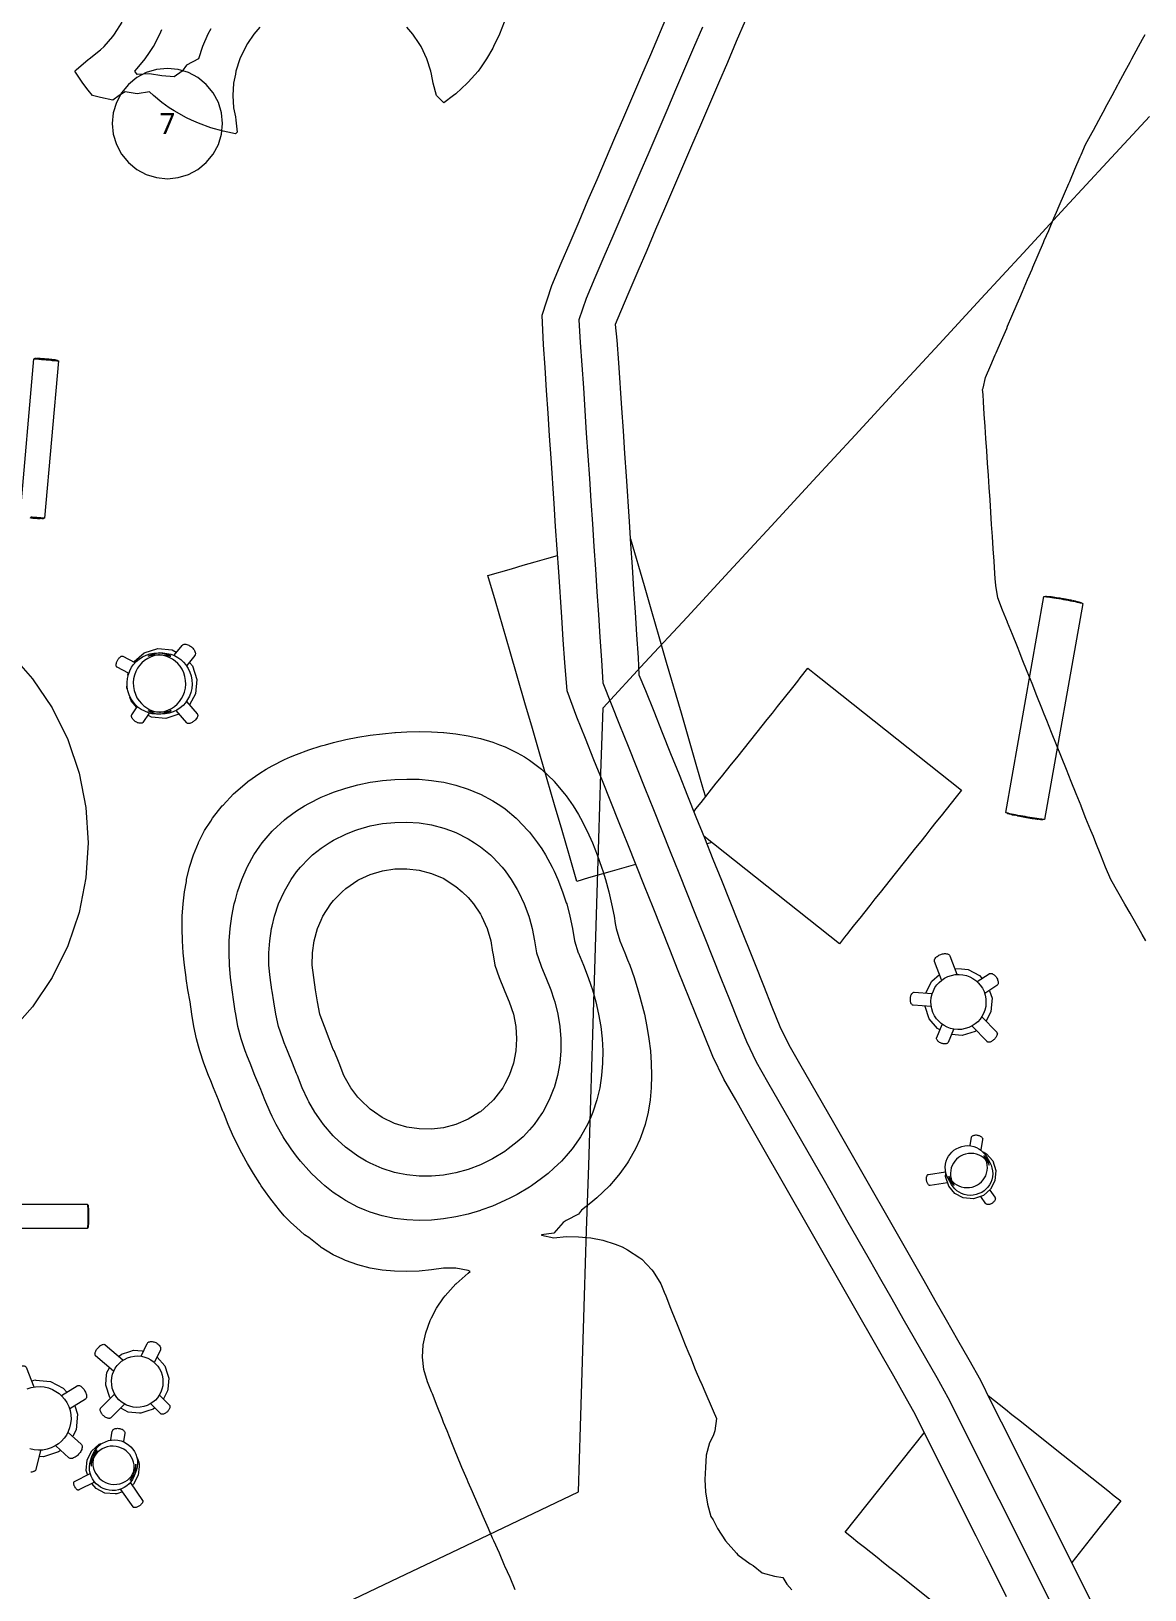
# Model space of a CAD drawing. Header units: millimetres. Extents: x -100577 to 287200, y -212120 to 238461.
# Drawn here: x 59227 to 68313, y 3505 to 16229 of the extents above; entities that cross this region are included whole.
import ezdxf

# ---------------------------------------------------------------- set-up
doc = ezdxf.new("R2010")
doc.units = ezdxf.units.MM
for name, color, linetype, lineweight in [('10_見えがかり', 7, 'Continuous', 13), ('30_敷地・外構', 8, 'Continuous', 9), ('41_通り芯の符号', 1, 'Continuous', 13)]:
    doc.layers.add(name, color=color, linetype=linetype, lineweight=lineweight)
doc.styles.add('JP', font='NotoSansCJKjp-Regular.otf')

msp = doc.modelspace()

# ---------------------------------------------------------------- linework, layer by layer
at = {"layer": '10_見えがかり'}
for points in [[(67185, 3447), (67102, 3613), (67019, 3779), (66936, 3944), (66853, 4110), (66770, 4276), (66687, 4442), (66604, 4608), (66521, 4774), (66442, 4934), (66355, 5089), (66264, 5249), (66172, 5410), (65343, 6860), (65251, 7021), (65067, 7343), (64975, 7505), (64878, 7674), (64788, 7859), (64714, 8042), (64645, 8214), (64507, 8558), (64439, 8731), (64370, 8903), (64301, 9075), (64232, 9248), (64163, 9420), (64094, 9592), (64025, 9765), (63887, 10109), (63818, 10281), (63749, 10454), (63680, 10628), (63599, 10845), (63580, 11075), (63568, 11261), (63556, 11446), (63531, 11816), (63519, 12001), (63506, 12186), (63494, 12372), (63469, 12742), (63457, 12927), (63445, 13112), (63432, 13297), (63420, 13483), (63408, 13668), (63397, 13911), (63474, 14153), (63551, 14335), (63624, 14505), (63697, 14676), (63770, 14846), (63844, 15017), (63990, 15358), (64063, 15528), (64209, 15870), (64282, 16040), (64428, 16381)], [(65053, 16315), (64980, 16145), (64907, 15974), (64834, 15804), (64761, 15633), (64687, 15463), (64614, 15292), (64541, 15122), (64468, 14951), (64395, 14780), (64322, 14610), (64249, 14439), (64176, 14269), (64103, 14098), (64034, 13938), (63992, 13834), (64006, 13708), (64019, 13522), (64043, 13152), (64056, 12967), (64068, 12782), (64081, 12597), (64105, 12226), (64118, 12041), (64130, 11856), (64142, 11671), (64155, 11486), (64167, 11300), (64179, 11115), (64185, 10975), (64238, 10847), (64307, 10677), (64375, 10504), (64444, 10332), (64513, 10160), (64582, 9987), (64651, 9815), (64720, 9643), (64789, 9470), (64858, 9298), (64927, 9126), (64996, 8954), (65133, 8609), (65202, 8437), (65271, 8264), (65336, 8103), (65408, 7955), (65496, 7802), (65680, 7480), (65772, 7319), (66509, 6030), (66601, 5869), (66693, 5708), (66785, 5546), (66877, 5384), (66972, 5215), (67058, 5043), (67141, 4877), (67224, 4711), (67307, 4545), (67390, 4379), (67473, 4213), (67556, 4047), (67639, 3881), (67722, 3715), (67805, 3549), (67888, 3383)], [(59137, 12270), (59249, 13555), (59250, 13555), (59252, 13555), (59256, 13555), (59262, 13554)], [(59262, 13554), (59270, 13554), (59279, 13553), (59289, 13552), (59300, 13551), (59312, 13550), (59325, 13549), (59337, 13548), (59349, 13547), (59361, 13546), (59373, 13545), (59386, 13544), (59398, 13542), (59409, 13541), (59419, 13541), (59428, 13540), (59436, 13539), (59442, 13538), (59446, 13538), (59448, 13538), (59449, 13538), (59336, 12253), (59335, 12253), (59333, 12253), (59329, 12253), (59323, 12254), (59316, 12254), (59307, 12255), (59297, 12256), (59285, 12257), (59273, 12258), (59261, 12259), (59248, 12260), (59236, 12261), (59224, 12262)], [(59258, 13557), (59258, 13559), (59258, 13559), (59261, 13559)], [(59261, 13559), (59264, 13559), (59269, 13559), (59276, 13558), (59285, 13557), (59294, 13557), (59305, 13556), (59316, 13555), (59327, 13554), (59338, 13553), (59349, 13552), (59360, 13551), (59372, 13550), (59383, 13549), (59394, 13548), (59405, 13547), (59414, 13546), (59423, 13545), (59429, 13545), (59435, 13544), (59438, 13544), (59440, 13543), (59441, 13543), (59441, 13541)], [(59277, 13560), (59277, 13561), (59279, 13561), (59282, 13560), (59286, 13560), (59291, 13560), (59298, 13559), (59306, 13558), (59314, 13558), (59323, 13557), (59332, 13556), (59341, 13555), (59350, 13555), (59358, 13554), (59368, 13553), (59377, 13552), (59385, 13551), (59394, 13551), (59401, 13550), (59408, 13549), (59413, 13549), (59418, 13549), (59421, 13548), (59422, 13548), (59422, 13547)], [(59301, 12249), (59301, 12248), (59299, 12248), (59297, 12248), (59293, 12248), (59288, 12249), (59282, 12249), (59275, 12250), (59268, 12250), (59260, 12251), (59252, 12252), (59244, 12252), (59236, 12253), (59228, 12254), (59220, 12255)], [(59328, 12251), (59328, 12248), (59327, 12248), (59325, 12249), (59321, 12249), (59316, 12249), (59309, 12250), (59301, 12250), (59291, 12251), (59281, 12252), (59270, 12253), (59258, 12254), (59247, 12255), (59236, 12256), (59225, 12257)], [(64117, 12086), (64228, 11703), (64288, 11495), (64348, 11287), (64409, 11079), (64529, 10663), (64590, 10455), (64650, 10246), (64710, 10038), (64728, 9979)], [(64158, 9427), (64063, 9399), (63966, 9372), (63774, 9316), (63678, 9288), (63618, 9496), (63558, 9704), (63497, 9912), (63377, 10328), (63316, 10537), (63256, 10745), (63135, 11161), (63015, 11577), (62954, 11785), (63146, 11841)], [(63146, 11841), (63242, 11869), (63339, 11897), (63435, 11924), (63520, 11949)], [(67511, 11612), (67523, 11610), (67537, 11608), (67554, 11606), (67572, 11603), (67591, 11600), (67611, 11597), (67630, 11594), (67649, 11590), (67668, 11587), (67687, 11583), (67707, 11580), (67726, 11576), (67744, 11572), (67760, 11569), (67774, 11566), (67786, 11563), (67795, 11561), (67801, 11559), (67805, 11558), (67806, 11557), (67495, 9794), (67493, 9794), (67490, 9794), (67483, 9794), (67474, 9795), (67462, 9797), (67448, 9798), (67431, 9801), (67413, 9804), (67394, 9807), (67375, 9810), (67355, 9813), (67336, 9817), (67317, 9820), (67298, 9823), (67278, 9827), (67259, 9831), (67241, 9834), (67225, 9838), (67211, 9841), (67199, 9844), (67190, 9846), (67184, 9848), (67181, 9849), (67180, 9850), (67490, 11613), (67492, 11613), (67495, 11613), (67502, 11613), (67511, 11612)], [(67504, 11614), (67504, 11615), (67505, 11616), (67509, 11616), (67514, 11615), (67523, 11615)], [(67523, 11615), (67534, 11613), (67547, 11611), (67562, 11609), (67579, 11607), (67596, 11604), (67614, 11601), (67632, 11598), (67650, 11595), (67667, 11592), (67685, 11588), (67703, 11585), (67721, 11582), (67737, 11578), (67752, 11575), (67765, 11572), (67776, 11570), (67784, 11568), (67790, 11566), (67793, 11565), (67794, 11564), (67794, 11563)], [(67537, 11614), (67538, 11614), (67545, 11613)], [(67545, 11613), (67554, 11612), (67565, 11611), (67578, 11609), (67592, 11607), (67606, 11604), (67621, 11602), (67636, 11599), (67650, 11597), (67665, 11594), (67679, 11592), (67694, 11589), (67709, 11586), (67717, 11584)], [(67728, 11582), (67735, 11581), (67745, 11578), (67750, 11577)], [(60393, 11134), (60458, 11215), (60461, 11218), (60465, 11221), (60471, 11223), (60476, 11224), (60483, 11224), (60490, 11224), (60498, 11222), (60505, 11219), (60513, 11216), (60520, 11212), (60527, 11208), (60534, 11203), (60540, 11198), (60546, 11192), (60551, 11185), (60556, 11179), (60560, 11172), (60563, 11165), (60566, 11158), (60567, 11151), (60567, 11145), (60566, 11140), (60564, 11135), (60562, 11131), (60496, 11050)], [(59920, 11057), (59921, 11063), (59922, 11068), (59924, 11075), (59926, 11080), (59928, 11086), (59931, 11092), (59934, 11097), (59937, 11102), (59941, 11108), (59945, 11112), (59949, 11117), (59953, 11120), (59958, 11123), (59962, 11126), (59965, 11127), (59969, 11127), (59972, 11127), (59974, 11126), (60073, 11075)], [(60063, 11060), (60083, 11083), (60107, 11103), (60134, 11121), (60164, 11136), (60196, 11146), (60229, 11152), (60263, 11154), (60300, 11154), (60333, 11150), (60366, 11143), (60396, 11131), (60423, 11116), (60448, 11099), (60470, 11078), (60490, 11055), (60508, 11027), (60522, 10997), (60533, 10965), (60539, 10931), (60540, 10897), (60537, 10863), (60529, 10830), (60518, 10800), (60503, 10772), (60486, 10747), (60466, 10725), (60442, 10704), (60415, 10687), (60385, 10672), (60353, 10661), (60319, 10655), (60285, 10654), (60249, 10654), (60215, 10657), (60183, 10665), (60153, 10677), (60125, 10692), (60101, 10709), (60079, 10729), (60059, 10753), (60041, 10780), (60026, 10810), (60016, 10843), (60010, 10877), (60009, 10911), (60012, 10945), (60020, 10978), (60031, 11008), (60046, 11036), (60063, 11060)], [(60325, 11128), (60294, 11136), (60273, 11138), (60267, 11137), (60236, 11132), (60206, 11122), (60178, 11108), (60152, 11091), (60130, 11072), (60111, 11051), (60095, 11028), (60081, 11002), (60070, 10973), (60063, 10943), (60060, 10911), (60061, 10878), (60067, 10846), (60077, 10816), (60090, 10788), (60107, 10762), (60126, 10740), (60147, 10721), (60170, 10704), (60196, 10690), (60224, 10679), (60254, 10672), (60275, 10670), (60281, 10670), (60313, 10676), (60343, 10686), (60371, 10700), (60396, 10716), (60419, 10736), (60437, 10757), (60454, 10780), (60468, 10806), (60478, 10834), (60486, 10865), (60489, 10897), (60487, 10929), (60482, 10961), (60472, 10992), (60458, 11020), (60442, 11046), (60423, 11068), (60402, 11087), (60379, 11103), (60353, 11117), (60325, 11128)], [(60066, 11081), (60068, 11083), (60149, 11153), (60260, 11189)], [(60329, 11143), (60297, 11150), (60274, 11153), (60266, 11152), (60232, 11146), (60200, 11136), (60181, 11126), (60181, 11126), (60199, 11132), (60231, 11137), (60263, 11139), (60299, 11139), (60331, 11136), (60361, 11128), (60367, 11126), (60367, 11127), (60359, 11131), (60329, 11143)], [(60260, 11189), (60376, 11179), (60411, 11160)], [(60518, 11074), (60542, 11047), (60578, 10936), (60568, 10820), (60520, 10730)], [(60021, 10988), (59928, 11036), (59926, 11038), (59924, 11040), (59922, 11043), (59921, 11047), (59920, 11052), (59920, 11057)], [(60016, 10972), (60018, 10987), (60018, 10988)], [(64817, 10089), (64859, 10141), (64900, 10193), (64942, 10245), (64983, 10297), (65149, 10506), (65191, 10558), (65232, 10610), (65274, 10662), (65315, 10715), (65440, 10871), (65481, 10923), (65502, 10949), (65564, 11028), (65617, 10986), (65669, 10945), (66817, 10032), (66775, 9979), (66734, 9927), (66692, 9875), (66651, 9823), (66609, 9771), (66568, 9719), (66526, 9666), (66485, 9614), (66443, 9562), (66402, 9510), (66360, 9458), (66277, 9353), (66236, 9301), (66194, 9249), (66153, 9197), (66111, 9145), (66070, 9092), (66028, 9040), (65987, 8988), (65945, 8936), (65904, 8884), (65890, 8866), (65862, 8832), (65821, 8779), (64716, 9658)], [(60011, 10858), (60007, 10871), (60008, 10881)], [(60088, 10709), (60043, 10761), (60033, 10792)], [(60047, 10628), (60046, 10633), (60045, 10638), (60045, 10642), (60046, 10646), (60048, 10649), (60093, 10714)], [(60495, 10757), (60582, 10656), (60584, 10653), (60585, 10650), (60586, 10646), (60586, 10641), (60585, 10636), (60583, 10631), (60580, 10625), (60576, 10619), (60572, 10614), (60567, 10608), (60563, 10603), (60558, 10598), (60552, 10594), (60547, 10590), (60541, 10586), (60535, 10583), (60528, 10580), (60522, 10578), (60517, 10577), (60511, 10577), (60507, 10577), (60503, 10578), (60500, 10580), (60497, 10582), (60410, 10682)], [(60190, 10661), (60137, 10586), (60135, 10584), (60132, 10581), (60128, 10580), (60124, 10579), (60119, 10579), (60113, 10579), (60107, 10580), (60100, 10582), (60094, 10584), (60088, 10587), (60082, 10591), (60076, 10594), (60071, 10598), (60066, 10603), (60061, 10607), (60057, 10613), (60053, 10618), (60049, 10623), (60047, 10628)], [(60433, 10654), (60325, 10618), (60209, 10629), (60180, 10644)], [(60189, 10677), (60219, 10665), (60252, 10657), (60275, 10655), (60283, 10655), (60316, 10661), (60349, 10672), (60368, 10681), (60367, 10682), (60349, 10676), (60318, 10670), (60286, 10669), (60249, 10669), (60218, 10672), (60187, 10679), (60182, 10681), (60182, 10681), (60189, 10677)], [(64635, 9860), (64651, 9880), (64693, 9932), (64817, 10089)], [(67481, 9792), (67481, 9792), (67480, 9791), (67477, 9791), (67471, 9791), (67462, 9792), (67451, 9794), (67438, 9795), (67423, 9798), (67406, 9800), (67389, 9803), (67371, 9806), (67353, 9809), (67335, 9812), (67318, 9815), (67300, 9818), (67282, 9822), (67265, 9825), (67248, 9828), (67233, 9832), (67220, 9834), (67209, 9837), (67201, 9839), (67195, 9841), (67192, 9842), (67191, 9843), (67192, 9844)], [(67255, 9825), (67253, 9826), (67242, 9828), (67233, 9830), (67227, 9832), (67226, 9832)], [(67383, 9802), (67378, 9803), (67364, 9805), (67349, 9808), (67335, 9810), (67321, 9813), (67307, 9815), (67292, 9818), (67278, 9821), (67274, 9822)], [(67443, 9794), (67437, 9794), (67429, 9795), (67418, 9797), (67406, 9798), (67393, 9800)], [(64777, 9607), (64741, 9596)], [(66655, 8484), (66598, 8635), (66597, 8639), (66597, 8644), (66598, 8649), (66600, 8655), (66603, 8660), (66608, 8666), (66613, 8671), (66619, 8676), (66626, 8681), (66633, 8685), (66640, 8689), (66648, 8692), (66655, 8695), (66663, 8697), (66671, 8698), (66679, 8699), (66687, 8699), (66695, 8698), (66702, 8697), (66708, 8695), (66713, 8692), (66717, 8689), (66720, 8685), (66722, 8681), (66779, 8530)], [(66601, 8421), (66616, 8444), (66635, 8464), (66656, 8482), (66680, 8499), (66707, 8512), (66737, 8521), (66767, 8527), (66798, 8528), (66829, 8526), (66858, 8519), (66885, 8508), (66910, 8495), (66933, 8480), (66953, 8461), (66971, 8440), (66988, 8416), (67001, 8389), (67010, 8359), (67016, 8329), (67017, 8298), (67015, 8267), (67008, 8238), (66997, 8211), (66984, 8186), (66969, 8163), (66950, 8143), (66929, 8125), (66905, 8108), (66878, 8095), (66848, 8086), (66818, 8080), (66787, 8079), (66756, 8081), (66727, 8088), (66700, 8099), (66675, 8112), (66652, 8127), (66632, 8146), (66614, 8167), (66597, 8191), (66584, 8218), (66575, 8248), (66569, 8278), (66568, 8309), (66570, 8340), (66577, 8369), (66588, 8396), (66601, 8421)], [(66576, 8475), (66637, 8527)], [(66763, 8578), (66817, 8573), (66873, 8568), (66964, 8519), (66983, 8497)], [(66946, 8471), (67043, 8533), (67047, 8535), (67051, 8536), (67056, 8537), (67061, 8536), (67067, 8535), (67073, 8532), (67078, 8529), (67084, 8525), (67089, 8520), (67094, 8515), (67099, 8509), (67103, 8503), (67106, 8497), (67110, 8491), (67112, 8484), (67114, 8477), (67116, 8470), (67117, 8464), (67116, 8457), (67116, 8452), (67114, 8447), (67112, 8443), (67109, 8439), (67106, 8437), (67008, 8374)], [(66528, 8378), (66528, 8384), (66576, 8475)], [(66402, 8306), (66401, 8312), (66400, 8319), (66400, 8325), (66400, 8332), (66401, 8338), (66402, 8345), (66403, 8351), (66405, 8357), (66408, 8363), (66411, 8369), (66414, 8373), (66417, 8377), (66421, 8380), (66424, 8382), (66428, 8383), (66431, 8383), (66576, 8372)], [(66569, 8266), (66424, 8277), (66420, 8278), (66417, 8279), (66414, 8281), (66411, 8285), (66408, 8289), (66405, 8294), (66403, 8299), (66402, 8306)], [(67046, 8396), (67067, 8335), (67062, 8284), (67057, 8223), (67018, 8150)], [(66640, 8077), (66621, 8087), (66553, 8166), (66520, 8268)], [(66984, 8183), (67106, 8056), (67107, 8053), (67109, 8050), (67110, 8046), (67109, 8042), (67109, 8037), (67107, 8031), (67104, 8025), (67101, 8020), (67098, 8014), (67093, 8008), (67089, 8003), (67084, 7998), (67079, 7994), (67074, 7990), (67068, 7986), (67062, 7982), (67056, 7979), (67050, 7977), (67045, 7976), (67040, 7975), (67035, 7975), (67031, 7976), (67028, 7978), (67026, 7980), (66905, 8106)], [(66614, 8007), (66614, 8010), (66615, 8014), (66660, 8120)], [(66753, 8080), (66708, 7974), (66707, 7971), (66704, 7968), (66701, 7966), (66697, 7964), (66692, 7962), (66687, 7961), (66681, 7961), (66675, 7961), (66669, 7962), (66662, 7964), (66656, 7965), (66651, 7968), (66645, 7970), (66639, 7973), (66634, 7977), (66629, 7981), (66625, 7985), (66621, 7989), (66618, 7994), (66615, 7998), (66614, 8003), (66614, 8007)], [(66937, 8070), (66930, 8064), (66824, 8029), (66824, 8029), (66737, 8037)], [(66724, 7062), (66738, 7078), (66755, 7093), (66775, 7106), (66797, 7117), (66820, 7125), (66844, 7130), (66869, 7131), (66893, 7129), (66917, 7124), (66939, 7115), (66958, 7105), (66976, 7093), (66992, 7079), (67007, 7062), (67020, 7042), (67048, 6994), (67059, 6972), (67066, 6949), (67071, 6925), (67072, 6900), (67070, 6876), (67064, 6853), (67056, 6831), (67045, 6811), (67033, 6793), (67018, 6777), (67001, 6762), (66982, 6749), (66960, 6739), (66937, 6731), (66913, 6726), (66888, 6725), (66863, 6727), (66840, 6732), (66818, 6740), (66798, 6751), (66780, 6763), (66764, 6777), (66750, 6794), (66737, 6813), (66709, 6862), (66698, 6883), (66690, 6906), (66686, 6931), (66685, 6955), (66687, 6979), (66693, 7003), (66701, 7025), (66711, 7045), (66724, 7062)], [(66887, 7131), (66900, 7199), (66900, 7202), (66902, 7205), (66904, 7208), (66908, 7211), (66912, 7213), (66916, 7215), (66921, 7216), (66927, 7217), (66933, 7218), (66938, 7218), (66944, 7217), (66950, 7217), (66955, 7215), (66961, 7214), (66966, 7212), (66971, 7209), (66976, 7206), (66980, 7203), (66984, 7200), (66987, 7196), (66989, 7193), (66990, 7189), (66991, 7186), (66990, 7182), (66975, 7096)], [(66994, 7080), (67021, 7065), (67072, 7007), (67098, 6927), (67090, 6843), (67054, 6775), (66996, 6724), (66916, 6698), (66832, 6705), (66764, 6741), (66713, 6800), (66687, 6880), (66689, 6904)], [(66919, 7066), (66897, 7068), (66874, 7067), (66851, 7062), (66830, 7055), (66810, 7045), (66792, 7033), (66777, 7020), (66763, 7005), (66752, 6989), (66742, 6970), (66734, 6950), (66729, 6929), (66727, 6906), (66728, 6884), (66732, 6861), (66737, 6846), (66747, 6836), (66761, 6823), (66778, 6811), (66796, 6802), (66816, 6795), (66838, 6790), (66860, 6788), (66883, 6789), (66905, 6793), (66927, 6800), (66947, 6810), (66964, 6822), (66980, 6836), (66993, 6851), (67005, 6867), (67015, 6885), (67022, 6906), (67027, 6927), (67029, 6949), (67028, 6972), (67024, 6994), (67019, 7009), (67010, 7020), (66995, 7033), (66979, 7044), (66961, 7054), (66941, 7061), (66919, 7066)], [(67004, 7044), (66999, 7048), (66999, 7048), (67008, 7035), (67036, 6987), (67043, 6972), (67043, 6972), (67038, 6998), (67032, 7017), (67020, 7030), (67004, 7044)], [(66537, 6830), (66535, 6836), (66534, 6842), (66533, 6847), (66532, 6853), (66532, 6858), (66532, 6864), (66532, 6870), (66533, 6875), (66534, 6880), (66536, 6885), (66538, 6889), (66540, 6892), (66543, 6894), (66545, 6896), (66548, 6896), (66686, 6918)], [(66714, 6883), (66714, 6883), (66718, 6858), (66725, 6839), (66736, 6826), (66752, 6811), (66757, 6808), (66757, 6808), (66749, 6820), (66721, 6869), (66714, 6883)], [(66702, 6827), (66562, 6805), (66560, 6805), (66557, 6805), (66554, 6807), (66551, 6809), (66547, 6812), (66545, 6816), (66542, 6820), (66539, 6825), (66537, 6830)], [(67049, 6767), (67090, 6711), (67092, 6708), (67093, 6705), (67094, 6701), (67093, 6697), (67093, 6693), (67091, 6688), (67089, 6683), (67086, 6678), (67082, 6674), (67078, 6670), (67074, 6666), (67070, 6662), (67065, 6659), (67060, 6656), (67055, 6654), (67050, 6652), (67045, 6651), (67039, 6650), (67034, 6650), (67030, 6650), (67026, 6651), (67022, 6653), (67019, 6655), (67017, 6657), (66975, 6715)], [(58497, 6654), (59687, 6654), (59687, 6653), (59687, 6651), (59687, 6647), (59687, 6641), (59687, 6634), (59688, 6625), (59688, 6614), (59688, 6603), (59688, 6591), (59688, 6578), (59688, 6566), (59688, 6554), (59688, 6542), (59688, 6529), (59688, 6517), (59688, 6505), (59688, 6494), (59688, 6483), (59687, 6474), (59687, 6467), (59687, 6461), (59687, 6457), (59687, 6455), (59687, 6454), (58497, 6454)], [(59689, 6646), (59692, 6646), (59692, 6645), (59692, 6643), (59692, 6639), (59692, 6634), (59692, 6627), (59693, 6619), (59693, 6609), (59693, 6599), (59693, 6588), (59693, 6576), (59693, 6565), (59693, 6554), (59693, 6543), (59693, 6531), (59693, 6520), (59693, 6509), (59693, 6498), (59693, 6489), (59692, 6481), (59692, 6474), (59692, 6468), (59692, 6465), (59692, 6463), (59692, 6462), (59689, 6462)], [(59694, 6620), (59695, 6620), (59695, 6620), (59695, 6619), (59695, 6616), (59695, 6612), (59695, 6607), (59695, 6601), (59695, 6594), (59695, 6586), (59696, 6578), (59696, 6570), (59696, 6562), (59696, 6554), (59696, 6546), (59696, 6538), (59696, 6529), (59695, 6521), (59695, 6514), (59695, 6507), (59695, 6501), (59695, 6496), (59695, 6492), (59695, 6489), (59695, 6488), (59695, 6488), (59694, 6488)], [(59748, 5435), (59749, 5441), (59751, 5447), (59754, 5454), (59757, 5461), (59761, 5467), (59765, 5473), (59770, 5478), (59775, 5484), (59780, 5489), (59786, 5494), (59791, 5498), (59798, 5502), (59803, 5505), (59809, 5507), (59815, 5508), (59819, 5509), (59824, 5508), (59827, 5507), (59830, 5505), (59976, 5381)], [(60125, 5413), (60174, 5516), (60176, 5519)], [(60176, 5519), (60179, 5523), (60183, 5526), (60188, 5528), (60194, 5530), (60200, 5531), (60207, 5532), (60215, 5531), (60222, 5530), (60229, 5528), (60236, 5526), (60243, 5523), (60249, 5520), (60255, 5516), (60262, 5511), (60267, 5506), (60272, 5501), (60276, 5495), (60280, 5490), (60282, 5484), (60283, 5479), (60283, 5474), (60283, 5469), (60281, 5465), (60233, 5362)], [(59899, 5291), (59753, 5415), (59751, 5417), (59749, 5421), (59748, 5425), (59747, 5430), (59748, 5435)], [(59913, 5314), (59928, 5335), (59945, 5353), (59965, 5371), (59988, 5386), (60013, 5398), (60040, 5407), (60069, 5413), (60097, 5414), (60126, 5411), (60153, 5405), (60179, 5395), (60202, 5383), (60223, 5368), (60242, 5351), (60259, 5331), (60274, 5309), (60287, 5283), (60296, 5256), (60301, 5228), (60302, 5199), (60300, 5170), (60293, 5143), (60284, 5117), (60271, 5094), (60257, 5073), (60240, 5054), (60220, 5037), (60197, 5022), (60172, 5009), (60145, 5000), (60116, 4995), (60087, 4994), (60059, 4997), (60031, 5003), (60006, 5013), (59982, 5025), (59962, 5040), (59943, 5056), (59925, 5076), (59910, 5099), (59898, 5124), (59889, 5152), (59884, 5180), (59882, 5209), (59885, 5238), (59891, 5265), (59901, 5291), (59913, 5314)], [(59944, 5411), (59963, 5428), (60032, 5451), (60063, 5461), (60133, 5455), (60142, 5454)], [(60255, 5405), (60317, 5333), (60338, 5266), (60349, 5233), (60341, 5144), (60340, 5129), (60306, 5064)], [(59086, 5299), (59090, 5303), (59095, 5307), (59100, 5311), (59106, 5315), (59112, 5318), (59118, 5322), (59125, 5324), (59131, 5327), (59138, 5329), (59144, 5330), (59151, 5332), (59158, 5332), (59164, 5333), (59170, 5332), (59175, 5331), (59179, 5330), (59182, 5328), (59184, 5326), (59185, 5323), (59250, 5162)], [(59233, 5210), (59242, 5213), (59256, 5218), (59265, 5217), (59384, 5206), (59489, 5151), (59517, 5119)], [(59873, 5069), (59868, 5075), (59835, 5175), (59840, 5227), (59845, 5279), (59865, 5317)], [(59194, 5145), (59228, 5156), (59263, 5162), (59299, 5164), (59334, 5161), (59368, 5153), (59400, 5141), (59428, 5125), (59454, 5107), (59477, 5086), (59499, 5062), (59518, 5034), (59533, 5002), (59544, 4969), (59551, 4933), (59552, 4898), (59549, 4862), (59541, 4828), (59529, 4797), (59514, 4768), (59496, 4742), (59475, 4719), (59450, 4697), (59422, 4679), (59391, 4663), (59357, 4652), (59322, 4646), (59286, 4644), (59251, 4647), (59217, 4655)], [(59475, 5092), (59603, 5171), (59607, 5172), (59611, 5173), (59615, 5173), (59620, 5172), (59626, 5169), (59631, 5166), (59637, 5162), (59643, 5157), (59648, 5151), (59654, 5145), (59658, 5139), (59662, 5132), (59666, 5126), (59670, 5119), (59673, 5111), (59676, 5104), (59677, 5096), (59679, 5089), (59679, 5083), (59679, 5077), (59677, 5072), (59676, 5068), (59673, 5064), (59670, 5062), (59542, 4983)], [(59790, 4975), (59791, 4980), (59792, 4984), (59793, 4987), (59796, 4990), (59907, 5101)], [(60274, 5094), (60353, 5015), (60355, 5012), (60357, 5009), (60358, 5005), (60358, 5000), (60358, 4995), (60357, 4990), (60355, 4984), (60352, 4979), (60349, 4973), (60346, 4968), (60342, 4963), (60338, 4959), (60333, 4954), (60328, 4951), (60323, 4947), (60317, 4944), (60312, 4941), (60306, 4939), (60301, 4938), (60296, 4938), (60291, 4938), (60287, 4939), (60284, 4941), (60281, 4943), (60202, 5023)], [(67036, 5091), (67177, 4979), (67229, 4937), (67282, 4896), (67647, 4605), (67699, 4564), (67751, 4522), (68012, 4315), (68064, 4273), (68116, 4232), (67950, 4023), (67909, 3971), (67867, 3919), (67717, 3729)], [(59584, 5007), (59606, 4940), (59595, 4812), (59567, 4758)], [(59988, 5020), (59876, 4909), (59873, 4907), (59870, 4905), (59866, 4904), (59861, 4904), (59855, 4905), (59849, 4906), (59843, 4908), (59837, 4911), (59831, 4915), (59825, 4919), (59820, 4924), (59815, 4929), (59810, 4934), (59805, 4939), (59801, 4945), (59798, 4951), (59795, 4957), (59792, 4964), (59791, 4969), (59790, 4975)], [(60233, 4989), (60221, 4980), (60171, 4963), (60122, 4947), (60111, 4948), (60017, 4956), (59958, 4987)], [(59528, 4790), (59635, 4693), (59638, 4690), (59641, 4685), (59642, 4680), (59643, 4673), (59643, 4666), (59641, 4658), (59639, 4650), (59635, 4642), (59631, 4634), (59626, 4626), (59620, 4619), (59614, 4612), (59608, 4605), (59601, 4599), (59594, 4593), (59586, 4588), (59578, 4584), (59571, 4581), (59563, 4578), (59556, 4577), (59550, 4577), (59544, 4578), (59539, 4580), (59535, 4583), (59428, 4680)], [(59743, 4638), (59756, 4657), (59771, 4674), (59789, 4690), (59810, 4703), (59833, 4714), (59857, 4723), (59883, 4727), (59909, 4728), (59935, 4726), (59960, 4720), (59983, 4712), (60004, 4700), (60023, 4687), (60040, 4672), (60056, 4654), (60069, 4634), (60081, 4611), (60089, 4586), (60094, 4561), (60095, 4535), (60093, 4509), (60087, 4484), (60074, 4449), (60065, 4426), (60054, 4405), (60041, 4386), (60026, 4369), (60008, 4354), (59987, 4340), (59965, 4329), (59940, 4321), (59914, 4316), (59888, 4315), (59862, 4317), (59838, 4323), (59814, 4332), (59793, 4343), (59775, 4356), (59757, 4371), (59742, 4389), (59728, 4410), (59717, 4432), (59708, 4457), (59704, 4482), (59702, 4509), (59705, 4534), (59710, 4559), (59723, 4594), (59732, 4617), (59743, 4638)], [(59877, 4728), (59889, 4801), (59890, 4804), (59892, 4808), (59894, 4811), (59898, 4814), (59902, 4817), (59907, 4820), (59913, 4821), (59919, 4823), (59926, 4823), (59932, 4824), (59939, 4823), (59945, 4823), (59951, 4821), (59957, 4820), (59963, 4817), (59969, 4815), (59974, 4811), (59979, 4808), (59983, 4804), (59986, 4800), (59989, 4796), (59990, 4791), (59991, 4787), (59991, 4784), (59979, 4715)], [(67302, 3208), (67286, 3188), (67120, 2979), (66964, 3104), (66912, 3145), (66859, 3187), (66807, 3228), (66338, 3602), (66286, 3643), (66233, 3685), (66181, 3726), (66129, 3768), (66077, 3809), (66025, 3851), (65972, 3892), (65920, 3934), (65868, 3975), (66513, 4786)], [(59303, 4643), (59266, 4487), (59264, 4483), (59262, 4479), (59258, 4475), (59253, 4472), (59247, 4470), (59240, 4468), (59232, 4466), (59223, 4466)], [(59466, 4643), (59450, 4630), (59328, 4590), (59293, 4593)], [(59686, 4445), (59675, 4479), (59683, 4567), (59721, 4640), (59783, 4693)], [(59725, 4555), (59738, 4590), (59746, 4611), (59756, 4631), (59765, 4644), (59765, 4644), (59758, 4639), (59743, 4622), (59730, 4603), (59722, 4587), (59718, 4570), (59715, 4544), (59717, 4518), (59718, 4513), (59718, 4513), (59720, 4532), (59725, 4555)], [(59920, 4676), (59896, 4678), (59872, 4677), (59848, 4673), (59826, 4665), (59805, 4655), (59786, 4642), (59769, 4628), (59755, 4612), (59743, 4595), (59736, 4581), (59732, 4567), (59730, 4544), (59731, 4520), (59736, 4496), (59744, 4474), (59754, 4453), (59767, 4434), (59781, 4417), (59797, 4403), (59814, 4391), (59834, 4381), (59855, 4373), (59878, 4368), (59902, 4365), (59926, 4366), (59949, 4371), (59972, 4378), (59993, 4388), (60012, 4401), (60028, 4415), (60042, 4431), (60054, 4448), (60062, 4462), (60065, 4476), (60067, 4500), (60066, 4524), (60061, 4547), (60054, 4570), (60044, 4591), (60031, 4610), (60016, 4626), (60001, 4640), (59983, 4652), (59964, 4662), (59943, 4670), (59920, 4676)], [(59783, 4693), (59799, 4698)], [(60092, 4582), (60104, 4546), (60109, 4529), (60108, 4512), (60101, 4440), (60063, 4368), (60053, 4359)], [(59575, 4369), (59575, 4373), (59575, 4377), (59575, 4381), (59576, 4384), (59578, 4386), (59579, 4388), (59581, 4390), (59707, 4454)], [(60073, 4489), (60060, 4453), (60052, 4432), (60042, 4413), (60032, 4400), (60033, 4399), (60039, 4405), (60054, 4422), (60067, 4440), (60076, 4457), (60080, 4474), (60082, 4499), (60081, 4525), (60080, 4530), (60080, 4530), (60078, 4511), (60073, 4489)], [(59743, 4384), (59617, 4320), (59615, 4319), (59612, 4319), (59609, 4319), (59606, 4320), (59603, 4322), (59600, 4324), (59596, 4327), (59593, 4330), (59590, 4334), (59587, 4338), (59585, 4342), (59582, 4346), (59580, 4351), (59579, 4355), (59577, 4360), (59576, 4364), (59575, 4369)], [(59971, 4304), (59925, 4289), (59917, 4287), (59911, 4287), (59829, 4295), (59756, 4333), (59723, 4372)], [(60037, 4378), (60136, 4235), (60137, 4233), (60138, 4230), (60138, 4227), (60137, 4223), (60136, 4219), (60134, 4214), (60131, 4210), (60127, 4206), (60123, 4201), (60119, 4197), (60115, 4193), (60110, 4190), (60105, 4187), (60100, 4184), (60095, 4181), (60089, 4179), (60084, 4177), (60079, 4176), (60074, 4176), (60070, 4176), (60066, 4176), (60063, 4178), (60060, 4179), (60058, 4181), (59959, 4325)]]:
    msp.add_lwpolyline(points, dxfattribs=at)
at = {"layer": '30_敷地・外構'}
for points in [[(61093, 16262), (61044, 16204), (60993, 16129), (60977, 16104), (60930, 16004), (60898, 15904), (60893, 15879), (60879, 15804), (60873, 15704), (60879, 15604), (60893, 15529), (60898, 15504), (60907, 15404), (60893, 15390), (60832, 15404), (60793, 15413), (60693, 15441), (60593, 15478), (60534, 15504), (60493, 15523), (60393, 15578), (60353, 15604), (60293, 15647), (60225, 15704), (60193, 15733), (60093, 15719), (59993, 15733), (59944, 15704), (59893, 15665), (59793, 15687), (59728, 15704), (59693, 15747), (59649, 15804), (59593, 15887), (59582, 15904), (59593, 15915), (59693, 15998), (59701, 16004), (59793, 16076), (59822, 16104), (59893, 16185), (59907, 16204), (59969, 16304)], [(63085, 16304), (63047, 16204), (63000, 16104), (62993, 16091), (62943, 16004), (62893, 15931), (62873, 15904), (62793, 15812), (62785, 15804), (62693, 15719), (62673, 15704), (62593, 15645), (62533, 15704), (62507, 15804), (62493, 15879), (62488, 15904), (62456, 16004), (62409, 16104), (62393, 16129), (62342, 16204), (62293, 16261)], [(60693, 16249), (60669, 16204), (60626, 16104), (60593, 16004), (60593, 16003), (60493, 15953), (60458, 15904), (60393, 15857), (60293, 15864), (60193, 15880), (60093, 15875), (60074, 15904), (60093, 15925), (60157, 16004), (60193, 16055), (60224, 16104), (60277, 16204), (60293, 16242)], [(64704, 16263), (64631, 16093), (64558, 15922), (64485, 15751), (64412, 15581), (64339, 15410), (64265, 15240), (64192, 15069), (64119, 14899), (64046, 14728), (63973, 14557), (63900, 14387), (63827, 14216), (63754, 14046), (63695, 13873), (63707, 13688), (63719, 13502), (63732, 13317), (63744, 13132), (63756, 12947), (63769, 12762), (63781, 12577), (63793, 12392), (63806, 12206), (63818, 12021), (63830, 11836), (63843, 11651), (63855, 11466), (63867, 11281), (63880, 11095), (63892, 10910), (63959, 10737), (64028, 10565), (64097, 10393), (64166, 10221), (64235, 10048), (64304, 9876), (64373, 9704), (64441, 9531), (64510, 9359), (64579, 9187), (64648, 9014), (64717, 8842), (64786, 8670), (64855, 8498), (64924, 8325), (64993, 8153), (65062, 7981), (65143, 7815), (65235, 7653), (65327, 7492), (65420, 7331), (65512, 7170), (65604, 7009), (65696, 6848), (65788, 6687), (65880, 6526), (65972, 6364), (66064, 6203), (66156, 6042), (66248, 5881), (66340, 5720), (66432, 5559), (66524, 5398), (66616, 5237), (66707, 5075), (66790, 4909), (66873, 4743), (66956, 4577), (67039, 4411), (67122, 4245), (67205, 4079), (67288, 3913), (67371, 3747), (67454, 3581), (67537, 3415)], [(68321, 8803), (68292, 8854), (68264, 8903), (68207, 9003), (68193, 9029), (68150, 9103), (68093, 9203), (68093, 9204), (68036, 9303), (67993, 9403), (67993, 9404), (67953, 9503), (67913, 9603), (67893, 9654), (67873, 9703), (67833, 9803), (67793, 9903), (67793, 9904), (67753, 10003), (67713, 10103), (67693, 10154), (67673, 10203), (67633, 10303), (67593, 10403), (67593, 10404), (67553, 10503), (67513, 10603), (67493, 10654), (67473, 10703), (67433, 10803), (67393, 10903), (67393, 10904), (67353, 11003), (67313, 11103), (67293, 11154), (67273, 11203), (67233, 11303), (67193, 11403), (67193, 11404), (67153, 11503), (67113, 11603), (67097, 11703), (67093, 11762), (67090, 11803), (67083, 11903), (67077, 12003), (67070, 12103), (67063, 12203), (67057, 12303), (67050, 12403), (67043, 12503), (67037, 12603), (67030, 12703), (67023, 12803), (67017, 12903), (67010, 13003), (67003, 13103), (66997, 13203), (66993, 13262), (66990, 13303), (66993, 13316), (67014, 13403), (67057, 13503), (67093, 13586), (67100, 13603), (67143, 13703), (67186, 13803), (67193, 13820), (67229, 13903), (67272, 14003), (67293, 14053), (67314, 14103), (67357, 14203), (67393, 14286), (67400, 14303), (67443, 14403), (67486, 14503), (67493, 14520), (67529, 14603), (67572, 14703), (67593, 14753), (67614, 14803), (67657, 14903), (67693, 14986), (67700, 15003), (67743, 15103), (67786, 15203), (67793, 15220), (67830, 15303), (67884, 15403), (67893, 15420), (67938, 15503), (67992, 15603), (67993, 15605), (68046, 15703), (68093, 15791), (68099, 15803), (68153, 15903), (68193, 15977), (68207, 16003), (68261, 16103), (68293, 16163), (68315, 16203)], [(61737, 3370), (62226, 3604), (62714, 3837), (63203, 4070), (63692, 4304), (63709, 4837), (63726, 5370), (63742, 5904), (63759, 6437), (63776, 6970), (63792, 7504), (63809, 8037), (63826, 8570), (63843, 9104), (63859, 9637), (63876, 10170), (63893, 10704), (64235, 11075), (64578, 11446), (64921, 11818), (65264, 12189), (65607, 12561), (65950, 12932), (66293, 13304), (66636, 13675), (66978, 14046), (67321, 14418), (67664, 14789), (68007, 15161), (68350, 15532)], [(59048, 11160), (59238, 10943), (59398, 10704), (59525, 10446), (59618, 10173), (59674, 9891), (59693, 9604), (59674, 9317), (59618, 9034), (59525, 8762), (59398, 8504), (59238, 8265), (59048, 8048)], [(63177, 3504), (63134, 3604), (63092, 3698), (63090, 3704), (63047, 3804), (63002, 3904), (62992, 3927), (62959, 4004), (62915, 4104), (62892, 4155), (62871, 4204), (62828, 4304), (62792, 4384), (62784, 4404), (62741, 4504), (62700, 4604), (62692, 4622), (62660, 4704), (62620, 4804), (62592, 4872), (62580, 4904), (62540, 5004), (62500, 5104), (62492, 5122), (62460, 5204), (62430, 5304), (62419, 5404), (62425, 5504), (62446, 5604), (62481, 5704), (62492, 5725), (62534, 5804), (62592, 5888), (62604, 5904), (62692, 6002), (62694, 6004), (62792, 6090), (62810, 6104), (62792, 6112), (62692, 6130), (62592, 6131), (62492, 6117), (62392, 6107), (62292, 6104), (62292, 6104), (62292, 6104), (62192, 6106), (62092, 6115), (61992, 6132), (61892, 6157), (61792, 6193), (61769, 6204), (61692, 6239), (61592, 6299), (61587, 6304), (61492, 6380), (61457, 6404), (61392, 6462), (61345, 6504), (61292, 6559), (61254, 6604), (61192, 6681), (61175, 6704), (61104, 6804), (61092, 6821), (61040, 6904), (60992, 6985), (60981, 7004), (60928, 7104), (60892, 7177), (60879, 7204), (60834, 7304), (60795, 7404), (60792, 7409), (60754, 7504), (60714, 7604), (60692, 7659), (60674, 7704), (60635, 7804), (60602, 7904), (60592, 7942), (60576, 8004), (60555, 8104), (60539, 8204), (60523, 8304), (60506, 8404), (60492, 8495), (60491, 8504), (60478, 8604), (60468, 8704), (60461, 8804), (60459, 8904), (60460, 9004), (60466, 9104), (60478, 9204), (60493, 9286), (60495, 9304), (60518, 9404), (60550, 9504), (60592, 9604), (60593, 9605), (60642, 9704), (60693, 9781), (60707, 9804), (60786, 9904), (60793, 9911), (60879, 10004), (60893, 10017), (60993, 10102), (60995, 10104), (61093, 10173), (61144, 10204), (61193, 10232), (61293, 10282), (61343, 10304), (61393, 10325), (61493, 10362), (61593, 10394), (61629, 10404), (61693, 10422), (61793, 10446), (61893, 10466), (61993, 10482), (62093, 10494), (62193, 10503), (62199, 10504), (62293, 10509), (62393, 10512), (62493, 10510), (62591, 10504), (62593, 10504), (62693, 10493), (62793, 10477), (62893, 10455), (62993, 10425), (63049, 10404), (63093, 10387), (63193, 10339), (63251, 10304), (63293, 10278), (63390, 10204), (63393, 10201), (63493, 10106), (63494, 10104), (63579, 10004), (63593, 9986), (63649, 9904), (63693, 9833), (63709, 9804), (63761, 9704), (63793, 9634), (63806, 9604), (63846, 9504), (63881, 9404), (63893, 9366), (63912, 9304), (63940, 9204), (63963, 9104), (63983, 9004), (63992, 8945), (64000, 8904), (64031, 8804), (64071, 8704), (64092, 8648), (64110, 8604), (64146, 8504), (64177, 8404), (64192, 8347), (64205, 8304), (64230, 8204), (64250, 8104), (64267, 8004), (64279, 7904), (64286, 7804), (64289, 7704), (64286, 7604), (64277, 7504), (64261, 7404), (64237, 7304), (64202, 7204), (64192, 7181), (64158, 7104), (64101, 7004), (64092, 6991), (64031, 6904), (63992, 6857), (63945, 6804), (63892, 6751), (63841, 6704), (63792, 6663), (63716, 6604), (63692, 6572), (63592, 6519), (63568, 6504), (63492, 6417), (63392, 6404), (63391, 6404), (63392, 6399), (63492, 6379), (63592, 6388), (63692, 6387), (63792, 6378), (63892, 6358), (63992, 6327), (64048, 6304), (64092, 6281), (64192, 6216), (64208, 6204), (64292, 6117), (64303, 6104), (64363, 6004), (64392, 5935), (64405, 5904), (64444, 5804), (64485, 5704), (64492, 5685), (64524, 5604), (64564, 5504), (64592, 5435), (64605, 5404), (64644, 5304), (64689, 5204), (64692, 5195), (64732, 5104), (64776, 5004), (64792, 4966), (64819, 4904), (64806, 4804), (64792, 4761), (64761, 4704), (64734, 4604), (64728, 4504), (64722, 4404), (64728, 4304), (64745, 4204), (64773, 4104), (64792, 4075), (64827, 4004), (64892, 3904), (64892, 3904), (64981, 3804), (64992, 3791), (65092, 3718), (65117, 3704), (65192, 3643), (65292, 3617), (65359, 3604), (65392, 3550), (65432, 3504)], [(63806, 8404), (63834, 8304), (63857, 8204), (63874, 8104), (63885, 8004), (63890, 7904), (63889, 7804), (63881, 7704), (63866, 7604), (63843, 7504), (63810, 7404), (63792, 7363), (63766, 7304), (63710, 7204), (63692, 7177), (63640, 7104), (63592, 7047), (63553, 7004), (63492, 6946), (63445, 6904), (63392, 6862), (63310, 6804), (63292, 6792), (63192, 6733), (63137, 6704), (63092, 6682), (62992, 6638), (62896, 6604), (62892, 6602), (62792, 6572), (62692, 6549), (62592, 6533), (62492, 6523), (62392, 6519), (62292, 6524), (62192, 6536), (62092, 6557), (61992, 6588), (61953, 6604), (61892, 6629), (61792, 6682), (61758, 6704), (61692, 6748), (61622, 6804), (61592, 6829), (61515, 6904), (61492, 6927), (61425, 7004), (61392, 7045), (61349, 7104), (61292, 7189), (61283, 7204), (61226, 7304), (61192, 7370), (61176, 7404), (61133, 7504), (61094, 7604), (61092, 7607), (61053, 7704), (61013, 7804), (60992, 7857), (60974, 7904), (60940, 8004), (60914, 8104), (60896, 8204), (60892, 8230), (60881, 8304), (60866, 8404), (60852, 8504), (60844, 8604), (60841, 8704), (60843, 8804), (60851, 8904), (60864, 9004), (60884, 9104), (60893, 9137), (60910, 9204), (60945, 9304), (60989, 9404), (60993, 9411), (61044, 9504), (61093, 9577), (61112, 9604), (61193, 9697), (61199, 9704), (61293, 9790), (61310, 9804), (61393, 9864), (61456, 9904), (61493, 9925), (61593, 9975), (61661, 10004), (61693, 10016), (61793, 10050), (61893, 10077), (61993, 10097), (62037, 10104), (62093, 10112), (62193, 10121), (62293, 10124), (62393, 10122), (62493, 10113), (62549, 10104), (62593, 10097), (62693, 10074), (62793, 10042), (62884, 10004), (62893, 10000), (62993, 9947), (63059, 9904), (63093, 9880), (63184, 9804), (63193, 9796), (63280, 9704), (63293, 9689), (63358, 9604), (63393, 9553), (63423, 9504), (63478, 9404), (63493, 9373), (63524, 9304), (63563, 9204), (63593, 9113), (63596, 9104), (63622, 9004), (63643, 8904), (63659, 8804), (63691, 8704), (63692, 8701), (63732, 8604), (63771, 8504), (63792, 8442), (63806, 8404)], [(63500, 8304), (63524, 8204), (63541, 8104), (63549, 8004), (63549, 7904), (63540, 7804), (63522, 7704), (63494, 7604), (63492, 7600), (63454, 7504), (63401, 7404), (63392, 7391), (63330, 7304), (63292, 7259), (63240, 7204), (63192, 7161), (63120, 7104), (63092, 7084), (62992, 7023), (62954, 7004), (62892, 6975), (62792, 6937), (62692, 6910), (62661, 6904), (62592, 6891), (62492, 6882), (62392, 6882), (62292, 6892), (62233, 6904), (62192, 6912), (62092, 6943), (61992, 6987), (61961, 7004), (61892, 7044), (61810, 7104), (61792, 7118), (61699, 7204), (61692, 7211), (61612, 7304), (61592, 7330), (61542, 7404), (61492, 7489), (61484, 7504), (61439, 7604), (61399, 7704), (61392, 7720), (61359, 7804), (61319, 7904), (61292, 7970), (61279, 8004), (61245, 8104), (61222, 8204), (61206, 8304), (61192, 8391), (61191, 8404), (61176, 8504), (61167, 8604), (61166, 8704), (61173, 8804), (61188, 8904), (61192, 8924), (61212, 9004), (61246, 9104), (61290, 9204), (61293, 9209), (61349, 9304), (61393, 9365), (61424, 9404), (61493, 9476), (61523, 9504), (61593, 9559), (61659, 9604), (61693, 9624), (61793, 9674), (61868, 9704), (61893, 9713), (61993, 9741), (62093, 9760), (62193, 9770), (62293, 9772), (62393, 9765), (62493, 9750), (62593, 9724), (62649, 9704), (62693, 9687), (62793, 9637), (62845, 9604), (62893, 9571), (62974, 9504), (62993, 9486), (63069, 9404), (63093, 9374), (63143, 9304), (63193, 9222), (63203, 9204), (63250, 9104), (63287, 9004), (63292, 8986), (63315, 8904), (63334, 8804), (63349, 8704), (63386, 8604), (63392, 8588), (63426, 8504), (63466, 8404), (63492, 8326), (63500, 8304)], [(63126, 8304), (63161, 8204), (63181, 8104), (63188, 8004), (63182, 7904), (63161, 7804), (63127, 7704), (63092, 7636), (63074, 7604), (62998, 7504), (62992, 7498), (62892, 7408), (62886, 7404), (62792, 7347), (62693, 7304), (62692, 7303), (62592, 7277), (62492, 7265), (62392, 7267), (62292, 7282), (62218, 7304), (62192, 7312), (62092, 7361), (62027, 7404), (61992, 7430), (61914, 7504), (61892, 7527), (61836, 7604), (61792, 7678), (61779, 7704), (61739, 7804), (61698, 7904), (61692, 7917), (61659, 8004), (61619, 8104), (61592, 8174), (61583, 8204), (61562, 8304), (61547, 8404), (61532, 8504), (61520, 8604), (61521, 8704), (61536, 8804), (61564, 8904), (61592, 8973), (61607, 9004), (61671, 9104), (61693, 9131), (61763, 9204), (61793, 9229), (61893, 9298), (61904, 9304), (61993, 9344), (62093, 9374), (62193, 9390), (62293, 9392), (62393, 9380), (62493, 9353), (62593, 9311), (62605, 9304), (62693, 9247), (62744, 9204), (62793, 9156), (62836, 9104), (62893, 9020), (62902, 9004), (62946, 8904), (62976, 8804), (62992, 8711), (62994, 8704), (63009, 8604), (63046, 8504), (63087, 8404), (63092, 8390), (63126, 8304)]]:
    msp.add_lwpolyline(points, dxfattribs=at)
at = {"layer": '41_通り芯の符号'}
msp.add_lwpolyline([(60788, 15475), (60779, 15563), (60754, 15648), (60712, 15725), (60656, 15794), (60588, 15850), (60510, 15891), (60426, 15917), (60338, 15925), (60250, 15917), (60166, 15891), (60088, 15850), (60020, 15794), (59964, 15725), (59922, 15648), (59897, 15563), (59888, 15475), (59897, 15388), (59922, 15303), (59964, 15225), (60020, 15157), (60088, 15101), (60166, 15060), (60250, 15034), (60338, 15025), (60426, 15034), (60510, 15060), (60588, 15101), (60656, 15157), (60712, 15225), (60754, 15303), (60779, 15388), (60788, 15475)], dxfattribs=at)

# ---------------------------------------------------------------- texts
at = {"layer": '41_通り芯の符号', "insert": (60338, 15475), "char_height": 172, "attachment_point": 5, "style": 'JP'}
msp.add_mtext('7', dxfattribs=at)

doc.saveas('drawing.dxf')
